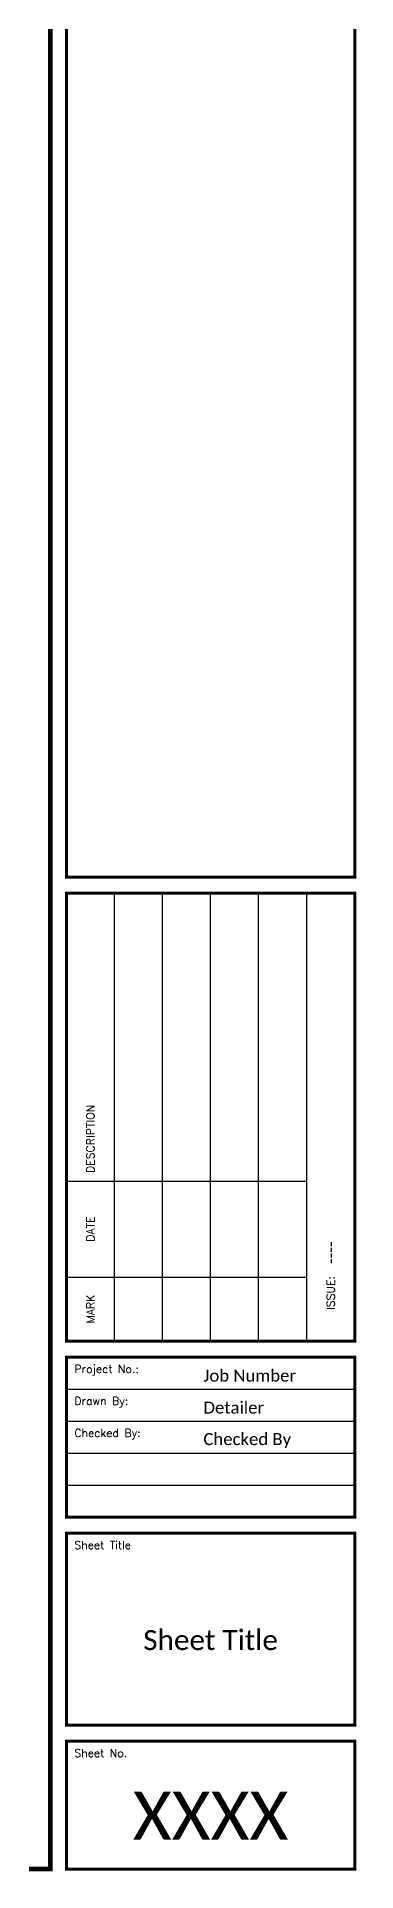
# Model space of a CAD drawing. Header units: inches. Extents: x -109 to 89, y -30 to 75.
# Drawn here: x 45.13 to 47.62, y 15.41 to 29.74 of the extents above; entities that cross this region are included whole.
import ezdxf
from ezdxf.enums import TextEntityAlignment as Align

# ---------------------------------------------------------------- set-up
doc = ezdxf.new("R2010")
doc.units = ezdxf.units.IN
doc.header["$LTSCALE"] = 0.25
doc.header["$MEASUREMENT"] = 0
doc.layers.add('ANNO-TTLB', color=7, linetype='Continuous')
doc.layers.add('ANNO-TTLB-TXT', color=8, linetype='Continuous')
doc.styles.add('AnnoText', font='calibri.ttf')
doc.styles.add('TTLB-Text', font='romans.shx')

# ---------------------------------------------------------------- blocks, each defined once
blk = doc.blocks.new('TTLB_36x48')
at = {"layer": 'ANNO-TTLB'}
for p, q in [((44.68, 4.169), (44.68, 7.669)), ((45.055, 4.169), (45.055, 7.669)), ((45.43, 4.169), (45.43, 7.669)), ((45.805, 4.169), (45.805, 7.669)), ((46.18, 4.169), (46.18, 7.669)), ((44.305, 5.419), (46.18, 5.419)), ((44.305, 4.669), (46.18, 4.669)), ((44.305, 3.794), (46.555, 3.794)), ((44.305, 3.544), (46.555, 3.544)), ((44.305, 3.294), (46.555, 3.294)), ((44.305, 3.044), (46.555, 3.044))]:
    blk.add_line(p, q, dxfattribs=at)
for points, const_width in [([(0.044, 35.5), (44.18, 35.5), (44.18, 0.044), (0.044, 0.044)], 0.0352), ([(44.305, 23.441), (46.555, 23.441), (46.555, 7.794), (44.305, 7.794)], 0.0234), ([(44.305, 7.669), (46.555, 7.669), (46.555, 4.169), (44.305, 4.169)], 0.0234), ([(44.305, 4.044), (46.555, 4.044), (46.555, 2.794), (44.305, 2.794)], 0.0234), ([(44.305, 2.669), (46.555, 2.669), (46.555, 1.169), (44.305, 1.169)], 0.0234), ([(44.305, 1.044), (46.555, 1.044), (46.555, 0.044), (44.305, 0.044)], 0.0234)]:
    blk.add_lwpolyline(points, close=True, dxfattribs=dict(at, const_width=const_width))
at = {"layer": 'ANNO-TTLB-TXT', "style": 'TTLB-Text'}
blk.add_text('DESCRIPTION', height=0.0625, rotation=90, dxfattribs=at).set_placement((44.492, 5.482), align=Align.MIDDLE_LEFT)
for s, p in [('DATE', (44.492, 5.044)), ('ISSUE:', (46.367, 4.544)), ('MARK', (44.492, 4.419))]:
    blk.add_text(s, height=0.0625, rotation=90, dxfattribs=at).set_placement(p, align=Align.MIDDLE_CENTER)
for s, p in [('Project No.:', (44.367, 3.982)), ('Drawn By:', (44.367, 3.732)), ('Checked By:', (44.367, 3.482)), ('Sheet Title', (44.367, 2.607)), ('Sheet No.', (44.367, 0.982))]:
    blk.add_text(s, height=0.0625, dxfattribs=at).set_placement(p, align=Align.TOP_LEFT)
at = {"layer": 'ANNO-TTLB-TXT', "insert": (46.367, 4.77), "char_height": 0.0938, "attachment_point": 4, "rotation": 90, "style": 'AnnoText'}
blk.add_mtext('----', dxfattribs=at)
at = {"layer": 'ANNO-TTLB-TXT', "style": 'AnnoText'}
for tag, height, p in [('JOBNAME', 0.312, (45.193, 15.618)), ('JOBADDRESS', 0.188, (45.642, 15.618))]:
    blk.add_attdef(tag, text='', height=height, rotation=90, dxfattribs=at).set_placement(p, align=Align.MIDDLE_CENTER)
for tag, p in [('JOBNUMBER', (45.374, 3.824)), ('DETAILER', (45.374, 3.574))]:
    blk.add_attdef(tag, text='', height=0.0938, dxfattribs=at).set_placement(p, align=Align.BOTTOM_LEFT)
blk = doc.blocks.new('TTLB_Text_36x48')
at = {"layer": 'ANNO-TTLB-TXT', "style": 'AnnoText'}
blk.add_attdef('CHECKEDBY', text='', height=0.0938, dxfattribs=at).set_placement((45.374, 3.328), align=Align.BOTTOM_LEFT)
for tag, height, p in [('SheetTitle', 0.156, (45.43, 1.833)), ('SHEETNUMBER', 0.375, (45.43, 0.461))]:
    blk.add_attdef(tag, text='', height=height, dxfattribs=at).set_placement(p, align=Align.MIDDLE_CENTER)

msp = doc.modelspace()

# ---------------------------------------------------------------- block references
ref = msp.add_blockref('TTLB_36x48', (1.0577, 15.3828))
ref.add_attrib('JOBNUMBER', 'Job Number', dxfattribs={"layer": 'ANNO-TTLB-TXT', "height": 0.09375, "style": 'AnnoText'}).set_placement((46.4321, 19.2069), align=Align.BOTTOM_LEFT)
ref.add_attrib('DETAILER', 'Detailer', dxfattribs={"layer": 'ANNO-TTLB-TXT', "height": 0.09375, "style": 'AnnoText'}).set_placement((46.4321, 18.9569), align=Align.BOTTOM_LEFT)
msp.add_blockref('TTLB_Text_36x48', (1.0577, 15.3828)).add_auto_attribs({'SHEETNUMBER': 'XXXX', 'SheetTitle': 'Sheet Title', 'CHECKEDBY': 'Checked By'})

doc.saveas('drawing.dxf')
